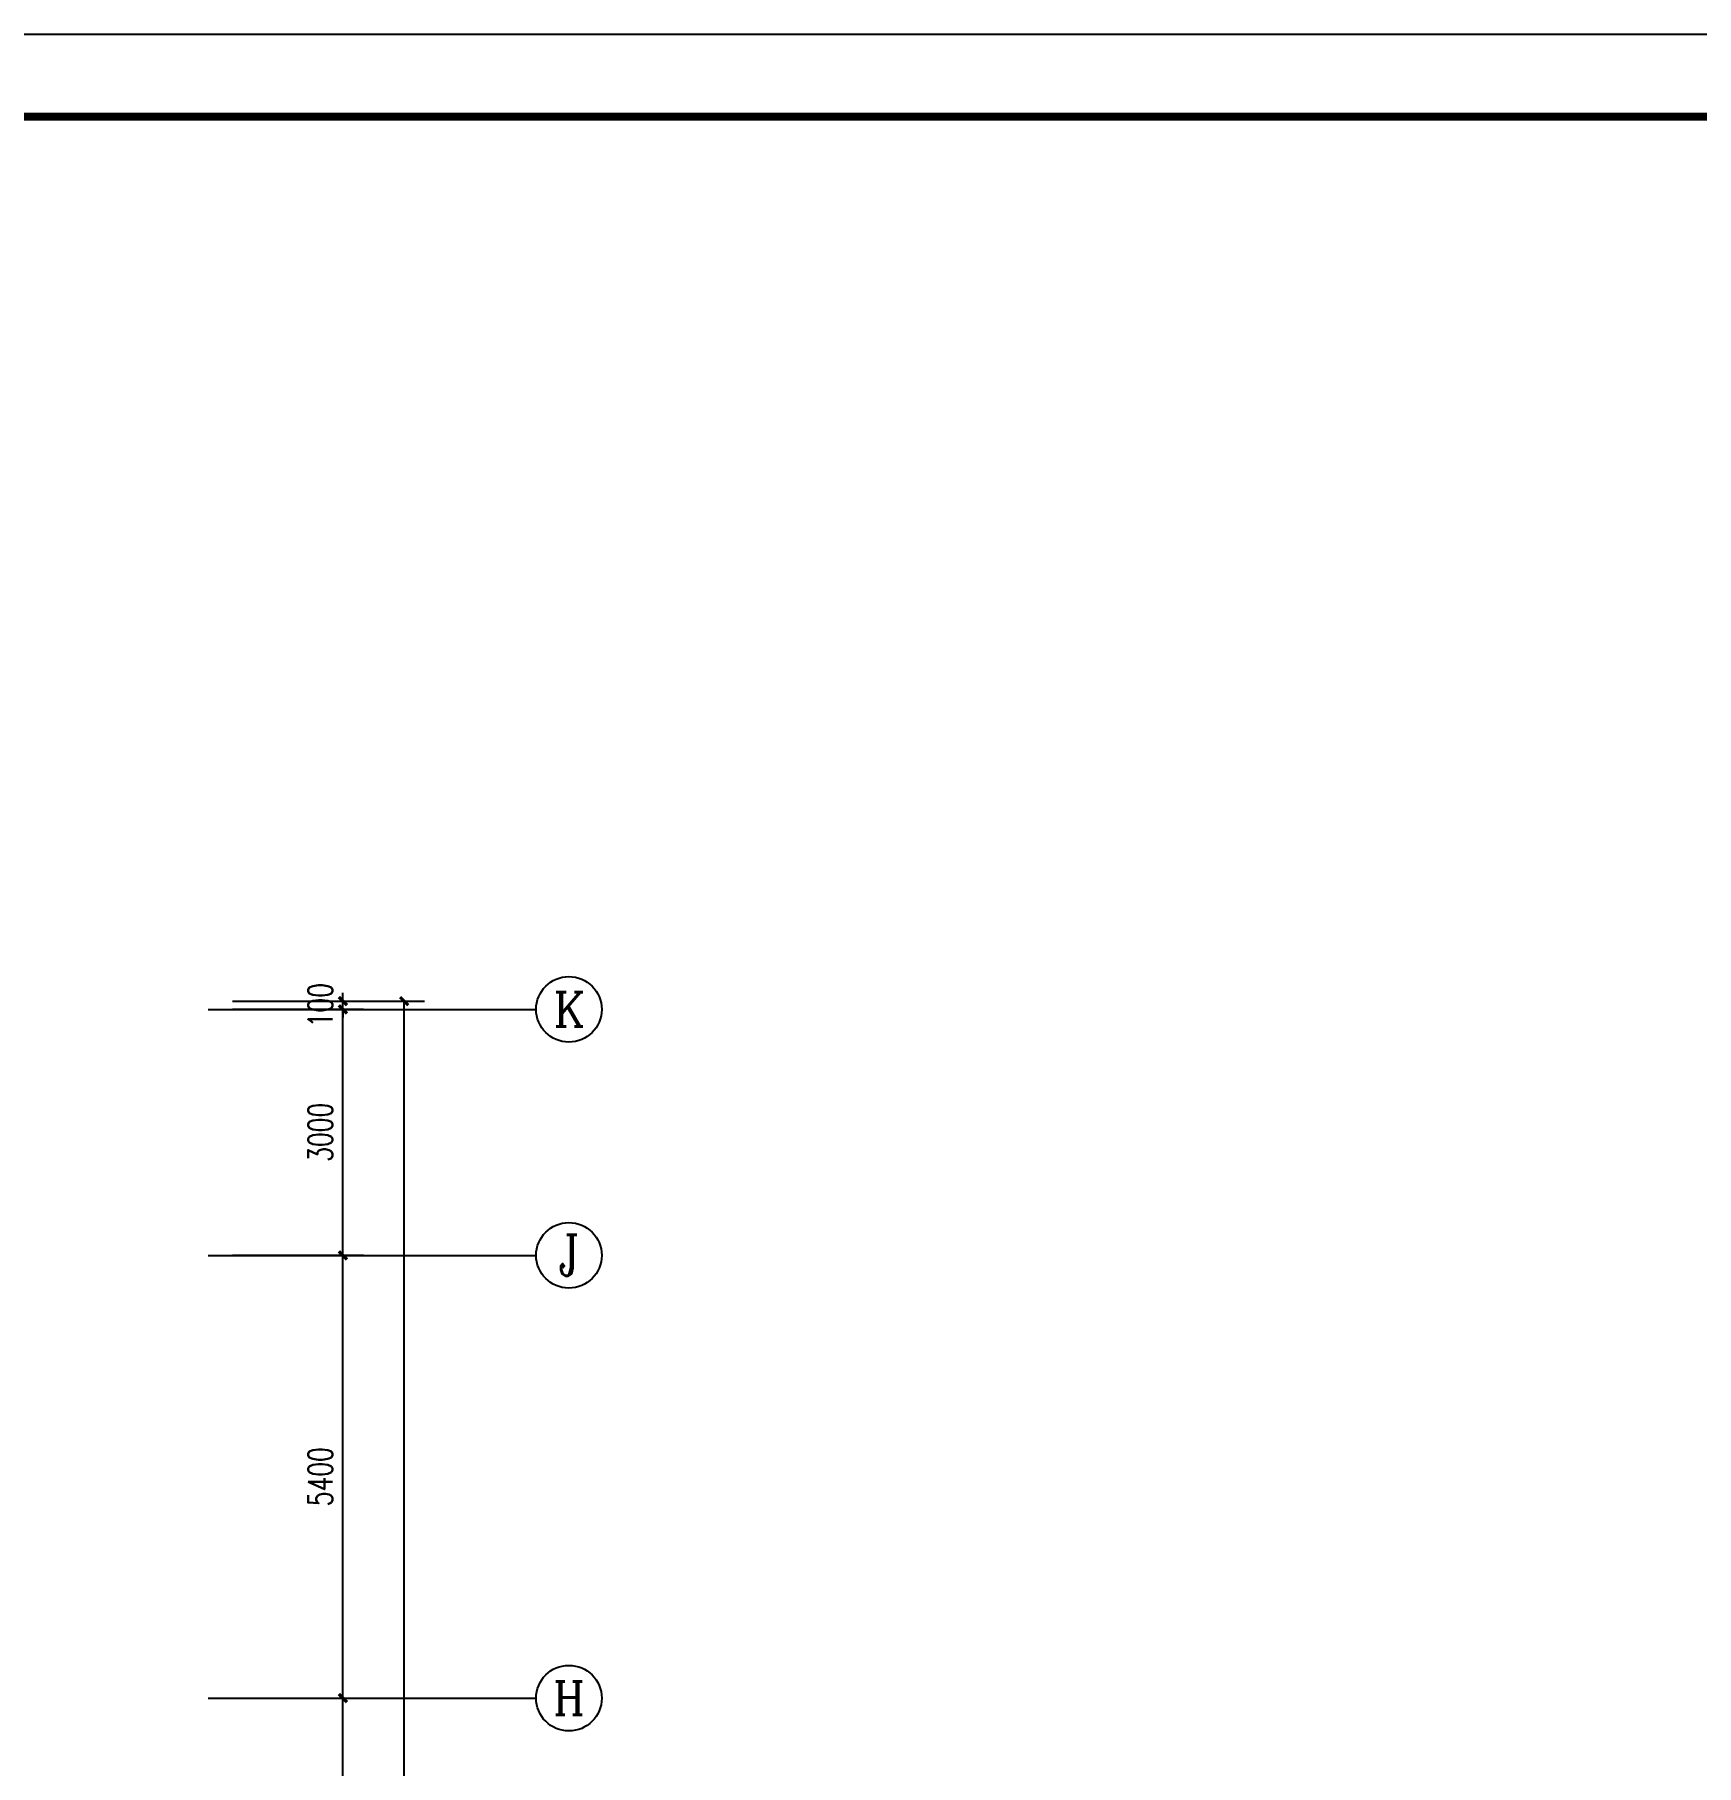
# Model space of a CAD drawing. Extents: x 1834097 to 1952997, y -130665 to -46565.
# Drawn here: x 1912479 to 1932738, y -67671 to -46565 of the extents above; entities that cross this region are included whole.
import ezdxf
from ezdxf.enums import TextEntityAlignment as Align

# ---------------------------------------------------------------- set-up
doc = ezdxf.new("R2010")
doc.units = 0
doc.header["$LTSCALE"] = 1000
doc.header["$MEASUREMENT"] = 0
for name, color, linetype in [('0-底图', 7, 'Continuous'), ('AXIS', 3, 'Continuous'), ('AXIS_TEXT', 7, 'Continuous'), ('BTTK', 7, 'Continuous'), ('e-标注', 7, 'Continuous'), ('PUB_DIM', 3, 'Continuous'), ('PUB_TITLE', 4, 'Continuous')]:
    doc.layers.add(name, color=color, linetype=linetype)
doc.styles.add('_TCH_AXIS', font='COMPLEX', dxfattribs={"bigfont": 'GBCBIG'})
doc.styles.add('_TCH_DIM_T3', font='SIMPLEX', dxfattribs={"width": 0.705882, "bigfont": 'GBCBIG'})
doc.styles.add('COMPLEX', font='COMPLEX')
doc.styles.add('HZ(TK)', font='simplex.shx', dxfattribs={"width": 0.9, "bigfont": 'gbcbig.shx'})
doc.dimstyles.new('_TCH_ARCH&&100', dxfattribs={"dimtxt": 297.5, "dimasz": 100, "dimexe": 250, "dimexo": 300, "dimgap": 126.25, "dimtad": 1, "dimdec": 0, "dimzin": 0, "dimdsep": 46, "dimtxsty": '_TCH_DIM_T3', "dimblk": 'ARCHTICK', "dimcen": 0.09, "dimclrt": 7, "dimazin": 2, "dimtfac": 1, "dimtdec": 0, "dimtix": 1, "dimtmove": 2, "dimatfit": 3, "dimfxl": 100, "dimtolj": 1, "dimtzin": 0, "dimarcsym": 0})

# ---------------------------------------------------------------- blocks, each defined once
blk = doc.blocks.new('vhtemplate_2020年新竖式图框_A0')
at = {"layer": 'PUB_TITLE', "color": 7}
blk.add_lwpolyline([(0, 0), (1189, 0), (1189, 841), (0, 841)], close=True, dxfattribs=at)
at = {"layer": 'PUB_TITLE', "const_width": 1}
blk.add_lwpolyline([(25, 10), (1179, 10), (1179, 831), (25, 831)], close=True, dxfattribs=at)
at = {"layer": 'BTTK', "color": 4, "style": 'HZ(TK)', "width": 0.9}
for tag, p in [('合作单位', (1144, 743.5)), ('建设单位', (1144, 209.5)), ('工程名称', (1144, 176.5)), ('子项名称', (1154, 160)), ('图纸名称', (1144, 141))]:
    blk.add_attdef(tag, text='', height=3.5, dxfattribs=at).set_placement(p, align=Align.MIDDLE_CENTER)
for tag, p in [('注册证书号', (1156.5, 309.01)), ('注册印章号', (1156.5, 301.01)), ('设计号', (1154, 193)), ('图别', (1137.75, 34)), ('图号', (1170.25, 34)), ('版本号', (1137.75, 26)), ('日期', (1170.25, 26))]:
    blk.add_attdef(tag, text='', height=3.5, dxfattribs=at).set_placement(p, align=Align.MIDDLE)
blk = doc.blocks.new('_ArchTick')
at = {"color": 0, "linetype": 'ByBlock', "const_width": 0.4}
blk.add_lwpolyline([(-0.5, -0.5), (0.5, 0.5)], dxfattribs=at)
blk = doc.blocks.new('*D285')
at = {"layer": 'Defpoints', "color": 0, "transparency": 16777216}
for p in [(1516652, 129), (1519042, 129), (1516652, -58871)]:
    blk.add_point(p, dxfattribs=at)
at = {"layer": 'PUB_DIM', "color": 0, "lineweight": -2, "transparency": 16777216}
for p, q in [((1516952, 129), (1519292, 129)), ((1519042, -58871), (1519042, 129)), ((1516952, -58871), (1519292, -58871))]:
    blk.add_line(p, q, dxfattribs=at)
at = {"layer": 'PUB_DIM', "color": 0, "lineweight": -2, "transparency": 16777216, "xscale": 100, "yscale": 100, "zscale": 100}
for p, rotation in [((1519042, 129), 90), ((1519042, -58871), 270)]:
    blk.add_blockref('_ArchTick', p, dxfattribs=dict(at, rotation=rotation))
at = {"layer": 'PUB_DIM', "color": 7, "transparency": 16777216, "insert": (1518767, -29371), "char_height": 297.5, "attachment_point": 5, "rotation": 90, "style": '_TCH_DIM_T3'}
blk.add_mtext('\\A1;59000', dxfattribs=at)
blk = doc.blocks.new('*D296')
at = {"layer": 'Defpoints', "color": 0, "transparency": 16777216}
for p in [(1516652, -8371), (1518296, -8371), (1516652, -16771)]:
    blk.add_point(p, dxfattribs=at)
at = {"layer": 'PUB_DIM', "color": 0, "lineweight": -2, "transparency": 16777216}
for p, q in [((1516952, -8371), (1518546, -8371)), ((1518296, -16771), (1518296, -8371)), ((1516952, -16771), (1518546, -16771))]:
    blk.add_line(p, q, dxfattribs=at)
at = {"layer": 'PUB_DIM', "color": 0, "lineweight": -2, "transparency": 16777216, "xscale": 100, "yscale": 100, "zscale": 100}
for p, rotation in [((1518296, -8371), 90), ((1518296, -16771), 270)]:
    blk.add_blockref('_ArchTick', p, dxfattribs=dict(at, rotation=rotation))
at = {"layer": 'PUB_DIM', "color": 7, "transparency": 16777216, "insert": (1518021, -12571), "char_height": 297.5, "attachment_point": 5, "rotation": 90, "style": '_TCH_DIM_T3'}
blk.add_mtext('\\A1;8400', dxfattribs=at)
blk = doc.blocks.new('*D297')
at = {"layer": 'Defpoints', "color": 0, "transparency": 16777216}
for p in [(1516652, -2971), (1518296, -2971), (1516652, -8371)]:
    blk.add_point(p, dxfattribs=at)
at = {"layer": 'PUB_DIM', "color": 0, "lineweight": -2, "transparency": 16777216}
for p, q in [((1516952, -2971), (1518546, -2971)), ((1518296, -8371), (1518296, -2971)), ((1516952, -8371), (1518546, -8371))]:
    blk.add_line(p, q, dxfattribs=at)
at = {"layer": 'PUB_DIM', "color": 0, "lineweight": -2, "transparency": 16777216, "xscale": 100, "yscale": 100, "zscale": 100}
for p, rotation in [((1518296, -2971), 90), ((1518296, -8371), 270)]:
    blk.add_blockref('_ArchTick', p, dxfattribs=dict(at, rotation=rotation))
at = {"layer": 'PUB_DIM', "color": 7, "transparency": 16777216, "insert": (1518021, -5671), "char_height": 297.5, "attachment_point": 5, "rotation": 90, "style": '_TCH_DIM_T3'}
blk.add_mtext('\\A1;5400', dxfattribs=at)
blk = doc.blocks.new('*D298')
at = {"layer": 'Defpoints', "color": 0, "transparency": 16777216}
for p in [(1516652, 29), (1518296, 29), (1516652, -2971)]:
    blk.add_point(p, dxfattribs=at)
at = {"layer": 'PUB_DIM', "color": 0, "lineweight": -2, "transparency": 16777216}
for p, q in [((1516952, 29), (1518546, 29)), ((1518296, -2971), (1518296, 29)), ((1516952, -2971), (1518546, -2971))]:
    blk.add_line(p, q, dxfattribs=at)
at = {"layer": 'PUB_DIM', "color": 0, "lineweight": -2, "transparency": 16777216, "xscale": 100, "yscale": 100, "zscale": 100}
for p, rotation in [((1518296, 29), 90), ((1518296, -2971), 270)]:
    blk.add_blockref('_ArchTick', p, dxfattribs=dict(at, rotation=rotation))
at = {"layer": 'PUB_DIM', "color": 7, "transparency": 16777216, "insert": (1518021, -1471), "char_height": 297.5, "attachment_point": 5, "rotation": 90, "style": '_TCH_DIM_T3'}
blk.add_mtext('\\A1;3000', dxfattribs=at)
blk = doc.blocks.new('*D299')
at = {"layer": 'Defpoints', "color": 0, "transparency": 16777216}
for p in [(1516652, 129), (1516652, 29), (1518296, 129)]:
    blk.add_point(p, dxfattribs=at)
at = {"layer": 'PUB_DIM', "color": 0, "lineweight": -2, "transparency": 16777216}
for p, q in [((1518296, 129), (1518296, 229)), ((1516952, 129), (1518546, 129)), ((1516952, 29), (1518546, 29)), ((1518296, 29), (1518296, 129)), ((1518296, 29), (1518296, -71))]:
    blk.add_line(p, q, dxfattribs=at)
at = {"layer": 'PUB_DIM', "color": 0, "lineweight": -2, "transparency": 16777216, "xscale": 100, "yscale": 100, "zscale": 100}
for p, rotation in [((1518296, 129), 270), ((1518296, 29), 90)]:
    blk.add_blockref('_ArchTick', p, dxfattribs=dict(at, rotation=rotation))
at = {"layer": 'PUB_DIM', "color": 7, "transparency": 16777216, "insert": (1518021, 79), "char_height": 297.5, "attachment_point": 5, "rotation": 90, "style": '_TCH_DIM_T3'}
blk.add_mtext('\\A1;100', dxfattribs=at)
blk = doc.blocks.new('_AXISO')
blk.add_circle((0, 0), 0.5)
at = {"layer": 'AXIS_TEXT', "style": 'COMPLEX', "width": 1.041667}
blk.add_attdef('A', text='', height=0.56, dxfattribs=at).set_placement((-0.25, -0.28), (0.25, -0.28), align=Align.FIT)
blk = doc.blocks.new('sdgsg')
at = {"layer": 'AXIS'}
for p, q in [((1516651.6, 28.6), (1520651.6, 28.6)), ((1516651.6, -2971.4), (1520651.6, -2971.4)), ((1516651.6, -8371.4), (1520651.6, -8371.4))]:
    blk.add_line(p, q, dxfattribs=at)
ref = blk.add_blockref('_AXISO', (1521051.6, 28.6), dxfattribs=dict(at, xscale=800, yscale=800, zscale=800))
ref.add_attrib('A', 'K', dxfattribs={"layer": 'AXIS_TEXT', "height": 415.3, "style": '_TCH_AXIS'}).set_placement((1520863.7, -179), (1521239.4, -179), align=Align.FIT)
ref = blk.add_blockref('_AXISO', (1521051.6, -2971.4), dxfattribs=dict(at, xscale=800, yscale=800, zscale=800))
ref.add_attrib('A', 'J', dxfattribs={"layer": 'AXIS_TEXT', "height": 496.1, "style": '_TCH_AXIS'}).set_placement((1520921.7, -3219.4), (1521181.5, -3219.4), align=Align.FIT)
ref = blk.add_blockref('_AXISO', (1521051.6, -8371.4), dxfattribs=dict(at, xscale=800, yscale=800, zscale=800))
ref.add_attrib('A', 'H', dxfattribs={"layer": 'AXIS_TEXT', "height": 405.5, "style": '_TCH_AXIS'}).set_placement((1520858.5, -8574.1), (1521244.7, -8574.1), align=Align.FIT)
at = {"layer": 'PUB_DIM'}
for p1, p2, distance, picture, middle in [((1516651.6, 28.6), (1516651.6, 128.6), -1644.7, '*D299', (1518021.3, 78.6)), ((1516651.6, -58871.4), (1516651.6, 128.6), -2390.1, '*D285', (1518766.7, -29371.4)), ((1516651.6, -2971.4), (1516651.6, 28.6), -1644.7, '*D298', (1518021.3, -1471.4)), ((1516651.6, -8371.4), (1516651.6, -2971.4), -1644.7, '*D297', (1518021.3, -5671.4)), ((1516651.6, -16771.4), (1516651.6, -8371.4), -1644.7, '*D296', (1518021.3, -12571.4))]:
    dim = blk.add_aligned_dim(p1=p1, p2=p2, distance=distance, dimstyle='_TCH_ARCH&&100', dxfattribs=at)
    dim.commit()
    dim.dimension.update_dxf_attribs({"geometry": picture, "text_midpoint": middle})

msp = doc.modelspace()

# ---------------------------------------------------------------- block references
at = {"layer": '0-底图'}
msp.add_blockref('sdgsg', (397941, -58480), dxfattribs=at)
at = {"layer": 'e-标注', "xscale": 100, "yscale": 100, "zscale": 100}
msp.add_blockref('vhtemplate_2020年新竖式图框_A0', (1834097, -130665), dxfattribs=at)

doc.saveas('drawing.dxf')
